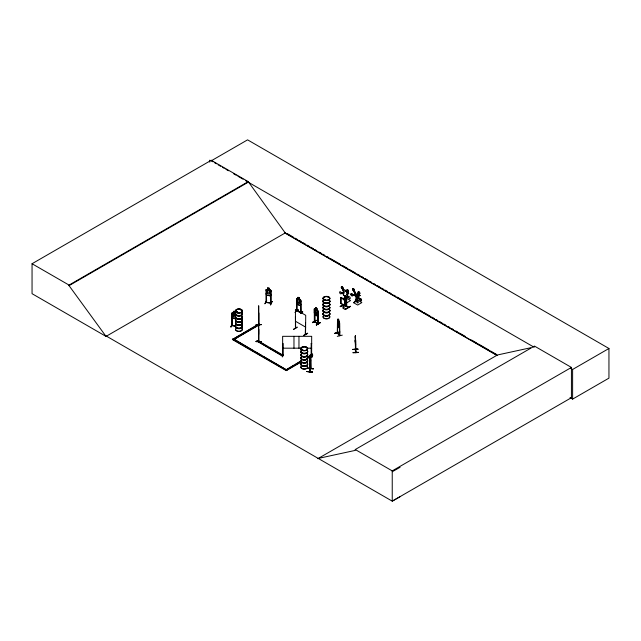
<?xml version="1.0" encoding="UTF-8"?>
<svg xmlns="http://www.w3.org/2000/svg" width="641" height="641" viewBox="0 0 641 641"><rect width="100%" height="100%" fill="white"/><g stroke="black" fill="none" stroke-linecap="round" stroke-linejoin="round"><path stroke-width="0.96" d="M258.668 334.37L258.668 305.733L258.627 341.589M344.658 295.381L344.441 297.849A1.21 0.705 59.5 0 0 344.209 299.211A1.21 0.705 59.5 0 0 345.539 299.964A1.21 0.705 59.5 0 0 345.307 298.337L345.203 295.805M345.82 299.107A1.21 0.705 59.5 0 0 345.411 298.281L345.307 295.741M355.835 299.772L355.731 299.836A1.21 0.705 59.5 0 0 355.499 301.198A1.21 0.705 59.5 0 0 356.829 301.943A1.21 0.705 59.5 0 0 356.596 300.325L356.596 296.11L355.947 295.749L359.849 299.427A1.21 0.705 59.5 0 0 361.019 300.797A1.21 0.705 59.5 0 0 361.428 299.587A1.21 0.705 59.5 0 0 360.114 298.634L356.676 295.549L356.476 296.142M355.378 341.669L355.579 344.858L355.555 343.768M337.27 332.855L337.27 332.423L337.727 332.679M337.43 333.128L337.679 326.173M310.589 359.825L310.548 361.596L310.661 359.833M343.929 293.762L341.3 293.466A1.21 0.705 59.5 0 1 340.131 293.514A1.21 0.705 59.5 0 1 339.722 291.847A1.21 0.705 59.5 0 1 341.028 292.376L343.624 293.009M352.502 294.443L352.43 294.299A1.21 0.705 59.5 0 0 351.116 293.762A1.21 0.705 59.5 0 0 351.524 295.437A1.21 0.705 59.5 0 0 352.694 295.389L352.59 295.453A1.21 0.705 59.5 0 1 351.42 295.501A1.21 0.705 59.5 0 1 351.012 293.826A1.21 0.705 59.5 0 1 352.318 294.355L356.308 295.012L354.265 290.645A1.21 0.705 59.5 0 0 353.64 288.939A1.21 0.705 59.5 0 0 352.566 289.227A1.21 0.705 59.5 0 0 353.52 290.814L356.059 295.91L355.859 295.092L352.398 294.499M306.919 371.54C323.625 372.862 295.549 370.778 312.311 371.78M312.247 372.181L306.919 371.508M355.435 342.695L355.499 342.046M309.571 363.679L310.268 356.244M309.891 371.443L310.845 368.198L310.532 368.479M310.853 368.679L310.653 356.781L310.805 368.92M309.771 371.275L310.869 368.214M355.619 352.165C354.289 341.773 356.7 359.785 355.515 349.513M309.491 362.806C309.675 365.867 309.106 355.819 310.54 355.723M310.228 356.396L310.228 354.938L309.675 358.415L309.739 371.708L310.22 356.965L309.867 360.635M355.25 336.573L355.571 339.001M293.418 329.538L297.28 327.11L293.442 329.346M258.852 312.944L258.884 325.107L258.852 324.338L232.411 339.522L258.836 323.897L259.589 324.699L233.909 339.522L259.589 324.33M258.66 340.852L258.611 341.541M258.852 329.426L258.852 341.605L258.852 340.852M237.595 312.031L236.609 312.183L237.611 312.207M237.05 312.215L237.138 311.822L237.563 312.271M241.008 310.156L240.896 309.739L241.192 310.076M302.76 349.794L302.953 349.97M306.382 347.718L306.118 347.486M325.011 299.836L324.723 299.291M328.697 297.336L328.136 297.424L328.585 297.208M328.48 297.28L328.44 297.528M337.567 319.995L337.495 325.82L339.305 328.008L339.602 326.822M360.01 298.698A1.21 0.705 59.5 0 1 361.324 299.651A1.21 0.705 59.5 0 1 360.907 300.861A1.21 0.705 59.5 0 1 359.737 299.491L356.372 296.206L356.572 295.613M258.884 324.675L258.635 324.346L258.884 325.051M308.089 368.303L313.481 368.775L308.145 368.11M309.523 371.62L310.653 368.647L310.661 355.923M318.128 314.947L317.696 316.213L314.691 314.515L314.338 312.816M318.176 314.979L317.736 316.189L314.739 314.491M309.932 356.035L310.276 355.034M309.932 356.524L310.156 355.435M309.595 363.952L310.54 361.572L309.667 363.96M265.983 293.634L266.512 295.18L270.526 295.886L271.111 294.54M232.29 313.81L231.818 313.737L232.29 313.81L232.29 325.668M241.873 325.772A3.389 1.955 0 0 1 239.373 328.697A3.389 1.955 0 0 1 235.656 326.245L231.818 325.596L231.85 312.856L232.395 312.415L235.231 312.928C236.593 310.845 232.218 310.236 233.62 312.688L232.755 313.04L232.755 315.765L233.62 317.063L235.231 317.303M235.287 312.888L235.303 311.398M232.202 323.937L230.8 327.006L232.178 323.969M232.435 323.777L231.056 326.99M231.81 325.051C232.186 326.205 231.193 324.883 232.346 325.243M231.882 325.051L232.306 325.259M314.298 312.84L314.298 308.93L314.747 308.609L318.128 311.085L318.176 323.849L314.29 321.662L314.507 321.133L314.867 321.814L314.827 309.932L314.346 309.803L314.691 310.004M314.435 321.566L318.313 323.777L317.92 311.694L317.792 323.673C318.801 322.535 316.975 323.577 314.867 321.502M294.948 312.528L296.038 311.462M298.145 310.004L296.871 310.837M282.513 353.832L282.32 356.989M270.486 290.044L265.999 289.692L266.007 302.472L271.079 303.353L271.127 290.589L269.364 289.812L269.42 288.314L267.714 288.009L269.42 288.314M266.023 290.469L266.496 290.549L266.552 302.416L266.544 301.967L265.983 302.44M269.348 289.844L270.198 290.477L270.198 293.201L269.348 294.219L267.754 293.939L266.896 292.625L266.896 289.9L267.714 289.468M266.512 295.18L270.542 295.854M270.51 289.996L271.127 290.589M270.598 291.391L270.638 303.289L270.598 291.391L271.071 291.471M266.448 300.805L264.861 303.818L266.704 300.797M271.127 302.905L266.039 302.296M271.127 302.792L271.071 303.329M270.358 304.547L271.976 301.55L270.406 304.755M270.358 304.787L271.984 301.566M270.646 304.844L271.952 301.534M235.551 312.936L232.25 318.008L235.616 318.833M324.723 299.804L324.642 299.355M301.991 350.042C302.744 348.8 302.512 350.683 302.36 349.561M344.097 291.351L343.039 288.586A1.21 0.705 59.5 0 0 342.454 286.896A1.21 0.705 59.5 0 0 341.381 287.176A1.21 0.705 59.5 0 0 342.334 288.77L344.089 292.296M353.632 290.846L355.675 295.213L356.204 295.076L354.329 290.565A1.21 0.705 59.5 0 0 353.744 288.875A1.21 0.705 59.5 0 0 352.67 289.163A1.21 0.705 59.5 0 0 353.624 290.75L353.744 290.782M339.77 335.179L339.345 335.387L339.562 323.497L339.802 335.572M339.77 335.612L337.47 332.839M282.577 355.066L283.186 355.066L282.577 354.954M283.074 355.515L283.13 343.528L282.641 343.64M311.254 355.098L311.742 355.066M311.742 355.499L311.63 354.922L311.133 355.194M295.653 328.529L295.445 316.59L295.501 328.432M305.372 334.362L305.541 322.415L305.388 334.394M358.239 294.387L359.994 295.381L358.087 296.503L356.092 295.06L358.215 292.761A1.21 0.705 59.5 0 1 358.792 291.727A1.21 0.705 59.5 0 1 359.865 293.225A1.21 0.705 59.5 0 1 358.912 293.738L358.808 293.802A1.21 0.705 59.5 0 0 359.761 293.29A1.21 0.705 59.5 0 0 358.688 291.791A1.21 0.705 59.5 0 0 358.103 292.825L358.271 292.905M356.62 295.797L358.8 293.642M358.479 293.963L358.696 294.339M339.77 335.147L339.626 335.692L339.602 322.928L337.503 319.947L337.294 332.919L339.602 335.66M298.009 297.32L298.057 298.842L297.336 299.026L297.336 301.751L298.057 303.225L299.403 303.786L300.124 302.921L299.491 297.897L298.009 297.32L298.041 298.746M296.575 310.404L296.599 298.666L298.089 298.818M296.679 299.451L296.679 310.316M296.559 302.6L297.007 304.243L300.405 305.669L300.933 304.395M297.047 298.418L300.421 299.748L300.933 300.477L300.933 313.225M300.485 312.055L300.597 301.094L300.998 313.104M297.007 304.243L300.405 305.573M300.998 301.262L300.485 301.182M296.839 311.021L298.185 309.811M296.903 311.077L298.185 310.06M300.885 312.776L300.805 313.217M300.669 313.185L302.616 311.678L301.31 312.928M301.366 312.92L302.648 311.903M301.55 313.032L302.808 311.975M265.983 289.724L267.77 289.532L267.714 288.009L267.69 289.5M324.474 299.635L324.955 299.579M296.607 298.73L297.079 298.394M282.633 355.386L283.13 355.362M311.205 354.946L311.254 355.515M282.689 354.922L282.697 355.531L282.633 336.325L311.686 336.325L311.63 355.515M343.792 290.413L342.975 288.666A1.21 0.705 59.5 0 0 342.35 286.96A1.21 0.705 59.5 0 0 341.276 287.24A1.21 0.705 59.5 0 0 342.23 288.835L342.446 288.803M341.108 292.52L343.728 292.945M315.62 315.035L315.62 307.648L316.894 308.369L316.894 309.827M314.298 308.93L314.362 321.702M316.854 308.393L315.58 307.672M347.021 292.312L347.598 291.967L346.733 291.479M317.68 310.316L318.128 311.085M347.021 293.362L347.815 292.889M346.797 294.515L348.704 293.394L346.949 292.4M346.797 294.828L348.704 293.394M348.448 297.504L347.206 296.046M356.075 294.628L357.349 294.187M358.311 294.291L358.888 293.947L357.446 293.802L358.311 294.291L358.311 295.341L356.492 294.363M356.172 295.998L356.276 296.43M357.077 294.019L357.942 294.507L357.942 295.557L357.358 295.902L357.358 294.852L358.023 294.507L358.888 294.996L358.888 293.947M358.311 295.341L359.104 294.876M346.42 303.073L350.547 300.573L346.332 298.193M356.765 296.062L358.087 296.807L359.994 295.381M357.622 300.172L353.495 302.672L357.71 305.052L361.836 302.56L357.622 300.172L353.495 302.672M318.273 311.895L317.792 311.774M312.455 322.719L316.285 320.236L312.455 322.479M317.88 323.216L314.555 321.59M318.273 323.737L317.808 323.665M316.334 324.683C328.496 318.024 308.265 329.562 320.188 322.487M316.334 324.931L320.188 322.647M303.762 335.323L307.696 333.376M106.502 336.18L106.086 336.429L32.05 293.682L32.05 263.731L211.242 160.274L248.235 181.627L285.229 232.939L497.031 355.226M211.242 160.274L211.242 160.827L247.578 139.85L608.95 348.488L608.95 378.134L572.613 399.111L570.017 397.604M32.05 263.731L69.044 285.085L248.235 181.627M400.08 496.679L392.236 501.15L106.454 336.156L106.029 336.397L69.044 285.638L248.235 182.18M106.029 336.397L285.646 232.699M343.392 289.187L347.326 291.367L347.246 297.336L343.392 295.116L343.392 289.187L343.472 295.068L347.326 297.296M256.921 340.996L257.674 340.563L283.346 355.386L282.593 356.188L256.921 340.996L282.593 355.819L283.346 355.386M256.921 341.365L257.674 340.932L259.381 341.917M345.523 291.166L346.324 290.71L346.645 291.695M345.892 291.383L346.701 290.926M347.326 291.367L347.246 297.336M340.876 297.48L344.802 299.659L344.722 305.637L340.876 303.409L340.876 297.48L344.802 299.659M342.999 299.467L343.8 299.002L344.121 299.988M343.376 299.684L344.177 299.219M340.876 303.409L348.351 307.319M340.179 306.358L345.531 303.514L340.179 306.606M340.379 306.702L343.648 304.852M345.523 305.284L346.324 304.82L346.701 305.036L345.523 305.284L345.523 306.021L346.701 305.781L346.645 296.887M345.106 309.202C356.909 302.832 346.132 308.722 345.315 309.571M345.106 309.443L350.451 306.358M300.829 360.987L286.279 369.761L293.979 365.314M307.672 357.037L311.951 354.561L312.704 354.994L307.568 358.335M295.693 364.32L300.829 361.356M307.672 357.406L310.244 355.923M232.411 339.153L286.279 370.25L300.717 361.917M307.568 357.958L312.704 354.994M232.411 339.522L286.279 370.626L300.717 362.285M317.84 458.684L497.456 354.978L530.548 347.783M318.257 458.435L355.25 450.391L355.25 449.533L534.442 346.076L571.435 367.429L571.435 397.692L392.236 501.15L392.236 470.887L571.435 367.429M534.442 346.933L534.025 347.182L245.655 180.69M570.899 368.471L572.613 369.464L608.95 348.488M392.236 471.752L400.08 467.281M355.491 349.762L355.266 336.765M237.482 312.335L236.785 312.335M324.803 299.788L324.923 299.379M324.987 299.772L324.266 299.836M302.792 350.042L302.023 349.698L302.448 350.082M231.866 325.492L235.672 326.061M355.835 352.574L355.771 340.411M338.031 319.122L338.857 320.035L339.161 322.479L338.777 325.908L337.671 323.409L338.031 319.122L338.857 320.035M338.031 320.58L338.079 319.106M338.801 321.51L339.626 322.944M337.495 325.82L339.305 328.008M334.77 333.352L339.81 331.902M334.866 333.44L339.794 332.07L334.778 333.336M342.294 335.139L337.286 336.357M315.62 309.202L314.979 309.331L314.979 312.055L315.62 313.577L316.814 314.25L317.447 313.449L317.447 310.725L316.814 309.875M311.246 355.354L311.742 355.386M310.22 356.484L309.867 361.796L309.675 361.139M314.667 321.437L314.29 321.229M314.667 321.87L314.827 309.932M355.33 340.563L355.435 341.525L355.386 335.812L355.491 349.802M355.443 338.304L355.499 339.321M355.619 339.842L355.515 338.969L355.619 352.598M355.21 340.675L355.515 344.866M352.622 349.377L358.079 349.105L352.638 349.553M352.638 349.481L358.071 349.265M352.991 352.47L358.431 352.286M358.431 352.502L353.015 352.854M357.99 302.816L357.446 302.512L357.99 302.816L357.982 297.136M261.48 324.506L256.039 324.779L261.48 324.57M256.031 324.707L261.48 324.675M256.039 341.365L261.488 341.765L256.039 341.413M311.189 343.528L311.686 343.64L311.189 343.528L311.133 355.499L311.686 355.499M311.726 353.872L312.063 357.013L311.726 353.624M283.13 355.499L282.697 355.515M282.633 348.183L301.903 348.183M306.791 348.183L311.686 348.183M266.087 301.887L266.448 301.951M344.658 297.801L344.546 297.793A1.21 0.705 59.5 0 0 344.457 299.379A1.21 0.705 59.5 0 0 345.82 299.619M308.097 368.222L313.433 368.871M309.851 355.947L309.907 357.414M309.475 358.928L309.555 371.692M339.61 334.947L337.703 332.815M235.632 318.785L232.363 318.329L231.85 316.766L232.427 318.257M235.624 325.86L232.346 325.364L235.672 325.756A3.389 1.955 0 0 0 239.373 328.144A3.389 1.955 0 0 0 241.873 325.227M314.467 321.558L314.475 309.731M352.598 295.325L356.059 295.91M341.308 293.338L343.824 293.826M311.734 353.624L311.758 357.013M311.999 353.84L312.063 357.005M298.057 297.384L299.403 297.953M300.421 299.748L299.443 299.379L299.491 297.897M297.985 311.542L300.557 312.624M305.541 334.281L305.717 315.316L295.445 309.387L295.453 328.641L295.485 316.766M358.672 294.94L359.994 295.685M357.077 295.068L357.942 295.557M346.733 292.528L347.598 293.017L347.598 291.967M347.382 292.953L348.704 293.706M315.62 309.691L316.814 310.364M315.62 312.415L316.814 313.088M316.085 320.34L312.431 322.479M211.242 160.827L212.964 161.82M214.687 162.814L216.41 163.808M218.124 164.801L220.704 166.291M222.427 167.285L224.15 168.279M225.872 169.272L228.452 170.762M233.612 173.743L236.192 175.233M237.915 176.227L243.075 179.2M287.376 233.693L293.426 237.186M295.156 238.188L297.753 239.686M299.475 240.679L301.206 241.681M302.937 242.675L305.533 244.173M307.263 245.174L308.986 246.176M310.717 247.17L313.313 248.668M315.043 249.67L316.766 250.663M319.362 252.161L321.093 253.163M322.824 254.156L324.546 255.158M327.142 256.656L328.873 257.65M330.604 258.652L340.115 264.14M342.703 265.638L347.895 268.635M349.617 269.629L355.675 273.122M357.398 274.124L359.994 275.622M361.724 276.616L363.455 277.617M365.186 278.619L367.774 280.109M369.504 281.111L371.235 282.112M373.823 283.602L375.554 284.604M377.285 285.606L379.881 287.104M381.611 288.097L383.334 289.099M385.065 290.093L387.661 291.591M389.391 292.592L391.114 293.586M393.71 295.084L395.441 296.086M397.172 297.079L403.221 300.573M404.952 301.574L414.463 307.063M416.185 308.065L422.243 311.558M423.965 312.552L430.023 316.053M431.746 317.047L434.342 318.545M436.072 319.547L437.803 320.54M439.534 321.542L442.122 323.04M443.852 324.034L445.583 325.035M448.171 326.533L449.902 327.527M451.633 328.529L453.363 329.522M455.959 331.02L457.682 332.022M459.413 333.016L465.462 336.517M471.52 340.01L476.704 342.999M478.434 344.001L488.811 349.986M490.533 350.988L496.591 354.481M284.66 232.859L497.16 355.547M346.701 305.781L345.523 306.021L345.571 296.142M344.65 304.932L348.568 307.448L344.433 305.06M295.445 321.245L305.717 327.174M258.836 324.274L259.589 324.699M312.704 355.37L311.951 354.561M261.095 342.911L267.081 346.364M268.795 347.358L283.346 355.755M253.684 350.939L233.164 338.72L287.024 370.194M255.39 351.925L261.376 355.386M263.082 356.372L269.068 359.825M270.782 360.811L286.174 369.697M355.25 449.533L392.236 470.887M347.302 295.517L348.824 296.655A1.21 0.705 59.5 0 1 350.138 297.608A1.21 0.705 59.5 0 1 349.73 298.818A1.21 0.705 59.5 0 1 348.56 297.44L348.544 297.304M347.101 296.11L348.44 297.368M338.184 319.603L338.648 320.644L338.184 320.083M337.559 319.931L338.111 320.644M337.511 321.285L337.535 333.168M356.196 294.996L356.725 295.733M300.389 299.772L300.901 300.501M342.342 288.867L343.977 292.36M316.55 325.043L320.155 322.447M296.647 302.584L297.079 304.179M355.322 335.812L355.418 337.414M355.274 340.05L355.33 341.733M572.613 369.464L572.613 399.111M357.446 297.136L357.454 302.824M355.947 295.749L355.843 299.844M346.324 290.71L346.324 291.511M345.892 296.326L345.892 306.238M344.722 299.708L344.722 305.637M344.554 295.445L344.554 297.865M344.121 305.18L344.121 309.13M343.8 299.002L343.8 299.804M343.376 304.619L343.376 308.577M343.055 304.435L343.055 308.385M340.956 297.432L340.956 303.361M339.546 322.944L339.546 326.838M317.92 311.694L317.984 323.561M316.814 308.417L316.814 315.709M315.66 307.72L315.66 309.178M300.597 301.094L300.597 312.952M298.962 336.325L298.962 348.183M297.079 299.619L296.967 310.573M293.971 336.325L293.971 348.183M232.338 313.697L232.346 325.676M209.791 160.162L209.791 162.125M69.044 285.085L69.044 285.638M356.003 296.038A1.058 0.617 59.5 0 1 355.843 295.813M355.995 294.531A1.058 0.617 59.5 0 1 357.029 295.429A1.058 0.617 59.5 0 1 356.757 296.463M307.504 357.189A3.373 1.947 0 0 1 304.243 359.641A3.373 1.947 0 0 1 300.982 357.189M307.52 351.356A3.389 1.955 0 0 1 304.243 353.816A3.389 1.955 0 0 1 300.974 351.356M307.528 350.803A3.397 1.963 0 0 1 304.243 353.279A3.397 1.963 0 0 1 300.966 350.803M307.52 354.625A3.389 1.955 0 0 1 304.243 357.093A3.389 1.955 0 0 1 300.974 354.625M307.231 353.952A3.445 1.987 0 0 1 304.691 356.917A3.445 1.987 0 0 1 300.917 354.433M307.231 353.784A3.445 1.987 0 0 1 304.691 356.749A3.445 1.987 0 0 1 300.917 354.265M307.528 354.08A3.397 1.963 0 0 1 304.243 356.548A3.397 1.963 0 0 1 300.966 354.08M307.231 350.675A3.445 1.987 0 0 1 304.691 353.648A3.445 1.987 0 0 1 300.917 351.156M307.231 350.507A3.445 1.987 0 0 1 304.691 353.479A3.445 1.987 0 0 1 300.917 350.988M307.191 356.925A3.405 1.963 0 0 1 304.691 359.849A3.405 1.963 0 0 1 300.958 357.398M307.512 357.678A3.381 1.955 0 0 1 304.243 360.138A3.381 1.955 0 0 1 300.974 357.678M307.512 366.508A3.381 1.955 0 0 1 304.243 368.968A3.381 1.955 0 0 1 300.974 366.508M307.191 357.029A3.405 1.963 0 0 1 304.691 359.954A3.405 1.963 0 0 1 300.958 357.502M307.52 360.683A3.389 1.955 0 0 1 304.243 363.143A3.389 1.955 0 0 1 300.974 360.683M307.528 360.13A3.397 1.963 0 0 1 304.243 362.606A3.397 1.963 0 0 1 300.966 360.13M307.52 363.952A3.389 1.955 0 0 1 304.243 366.42A3.389 1.955 0 0 1 300.974 363.952M307.231 363.279A3.445 1.987 0 0 1 304.691 366.243A3.445 1.987 0 0 1 300.917 363.759M307.231 363.11A3.445 1.987 0 0 1 304.691 366.075A3.445 1.987 0 0 1 300.917 363.591M307.52 363.407A3.389 1.955 0 0 1 304.243 365.867A3.389 1.955 0 0 1 300.974 363.407M307.231 360.002A3.445 1.987 0 0 1 304.691 362.974A3.445 1.987 0 0 1 300.917 360.482M307.231 359.833A3.445 1.987 0 0 1 304.691 362.806A3.445 1.987 0 0 1 300.917 360.314M307.191 366.227A3.397 1.963 0 0 1 304.691 369.152A3.397 1.963 0 0 1 300.966 366.7M241.873 313.177A3.389 1.955 0 0 1 239.373 316.093A3.389 1.955 0 0 1 235.656 313.649M241.873 312.624A3.397 1.963 0 0 1 239.381 315.548A3.397 1.963 0 0 1 235.656 313.096M241.873 316.446A3.389 1.955 0 0 1 239.373 319.37A3.389 1.955 0 0 1 235.656 316.918M241.913 316.245A3.445 1.987 0 0 1 239.381 319.21A3.445 1.987 0 0 1 235.608 316.726M241.913 316.077A3.445 1.987 0 0 1 239.381 319.042A3.445 1.987 0 0 1 235.608 316.558M241.913 312.968A3.445 1.987 0 0 1 239.381 315.941A3.445 1.987 0 0 1 235.608 313.449M241.913 312.8A3.445 1.987 0 0 1 239.381 315.773A3.445 1.987 0 0 1 235.608 313.281M241.873 315.901A3.389 1.955 0 0 1 239.373 318.817A3.389 1.955 0 0 1 235.656 316.374M241.873 319.186A3.397 1.963 0 0 1 239.381 322.111A3.397 1.963 0 0 1 235.656 319.659M241.857 319.01A3.373 1.947 0 0 1 239.373 321.918A3.373 1.947 0 0 1 235.672 319.482M241.881 319.314A3.405 1.963 0 0 1 239.381 322.247A3.405 1.963 0 0 1 235.648 319.787M241.873 321.95A3.397 1.963 0 0 1 239.381 324.875A3.397 1.963 0 0 1 235.656 322.423M241.913 325.572A3.445 1.987 0 0 1 239.381 328.537A3.445 1.987 0 0 1 235.608 326.053M241.913 325.404A3.445 1.987 0 0 1 239.381 328.368A3.445 1.987 0 0 1 235.608 325.884M241.913 322.295A3.445 1.987 0 0 1 239.381 325.267A3.445 1.987 0 0 1 235.608 322.776M241.913 322.127A3.445 1.987 0 0 1 239.381 325.099A3.445 1.987 0 0 1 235.608 322.607M241.873 322.503A3.389 1.955 0 0 1 239.373 325.42A3.389 1.955 0 0 1 235.656 322.976M241.873 328.512A3.397 1.963 0 0 1 239.381 331.437A3.397 1.963 0 0 1 235.656 328.985M241.857 328.336A3.373 1.947 0 0 1 239.373 331.245A3.373 1.947 0 0 1 235.672 328.809M241.865 319.498A3.381 1.955 0 0 1 239.806 322.359A3.381 1.955 0 0 1 235.551 320.476M329.762 304.163A3.445 1.987 0 0 1 325.989 306.646A3.445 1.987 0 0 1 323.457 303.682M329.714 304.355A3.389 1.955 0 0 1 325.997 306.807A3.389 1.955 0 0 1 323.505 303.882M329.819 307.416A3.373 1.947 0 0 1 325.564 309.299A3.373 1.947 0 0 1 323.513 306.446M323.505 306.622A3.389 1.955 0 0 0 325.997 309.539A3.397 1.963 0 0 0 329.722 307.111A3.389 1.955 0 0 1 325.997 309.539A3.397 1.963 0 0 1 323.497 306.638M329.762 300.885A3.445 1.987 0 0 1 325.989 303.377A3.445 1.987 0 0 1 323.457 300.405M329.714 303.81A3.389 1.955 0 0 1 325.997 306.254A3.389 1.955 0 0 1 323.505 303.337M329.722 301.086A3.397 1.963 0 0 1 325.997 303.538A3.397 1.963 0 0 1 323.497 300.613M329.762 303.994A3.445 1.987 0 0 1 325.989 306.478A3.445 1.987 0 0 1 323.457 303.514M329.762 300.717A3.445 1.987 0 0 1 325.989 303.209A3.445 1.987 0 0 1 323.457 300.236M329.722 300.533A3.397 1.963 0 0 1 325.997 302.985A3.397 1.963 0 0 1 323.497 300.06M329.762 313.489A3.445 1.987 0 0 1 325.989 315.973A3.445 1.987 0 0 1 323.457 313.008M329.714 313.681A3.389 1.955 0 0 1 325.997 316.133A3.389 1.955 0 0 1 323.505 313.209M329.698 316.237A3.373 1.947 0 0 1 325.997 318.681A3.373 1.947 0 0 1 323.513 315.773M329.827 307.904A3.389 1.955 0 0 1 325.564 309.795A3.389 1.955 0 0 1 323.505 306.927M329.714 316.422A3.389 1.955 0 0 1 325.997 318.865A3.389 1.955 0 0 1 323.505 315.949M329.762 310.212A3.445 1.987 0 0 1 325.989 312.704A3.445 1.987 0 0 1 323.457 309.731M329.714 313.137A3.389 1.955 0 0 1 325.997 315.58A3.389 1.955 0 0 1 323.505 312.664M329.722 310.412A3.397 1.963 0 0 1 325.997 312.864A3.397 1.963 0 0 1 323.497 309.94M329.762 313.321A3.445 1.987 0 0 1 325.989 315.805A3.445 1.987 0 0 1 323.457 312.84M329.762 310.044A3.445 1.987 0 0 1 325.989 312.536A3.445 1.987 0 0 1 323.457 309.563M329.722 309.859A3.397 1.963 0 0 1 325.997 312.311A3.397 1.963 0 0 1 323.497 309.387M347.174 292.016L347.438 292.352L347.174 292.016M346.981 290.926L346.813 290.838A1.21 0.705 59.5 0 1 347.398 289.804A1.21 0.705 59.5 0 1 348.472 291.302A1.21 0.705 59.5 0 1 347.518 291.815L347.622 291.751A1.21 0.705 59.5 0 0 348.576 291.238A1.21 0.705 59.5 0 0 347.502 289.748A1.21 0.705 59.5 0 0 346.925 290.782L346.981 290.926M307.6 333.256L303.778 335.523L307.6 333.256M261.48 341.557L256.039 341.613L261.48 341.581M234.943 311.67L233.909 311.51L233.909 311.999L234.943 312.151L234.943 311.67M235.231 313.417L233.62 313.169L233.62 315.893L235.231 316.141L235.231 313.417M269.06 288.578L268.034 288.394L268.034 288.883L269.06 289.067L269.06 288.578M269.348 290.333L267.754 290.053L267.754 292.769L269.348 293.057L269.348 290.333M299.163 298.097L298.297 297.728L299.163 298.578L299.163 298.097M299.403 299.9L298.057 299.331L298.057 302.055L299.403 302.624L299.403 299.9M316.598 308.537L315.829 308.105L316.598 309.026L316.598 308.537M338.777 322.014L338.055 321.149L338.055 323.873L338.777 324.739L338.777 322.014M355.354 295.229A1.058 0.617 59.5 0 0 356.492 296.615A1.058 0.617 59.5 0 0 356.484 295.108A1.058 0.617 59.5 0 0 355.354 295.229M302.552 350.258A3.389 1.955 0 0 0 307.632 348.568A3.389 1.955 0 0 0 302.552 346.869A3.389 1.955 0 0 0 302.552 350.258M302.552 350.547A3.381 1.955 0 0 0 307.632 348.856A3.381 1.955 0 0 0 302.552 347.166A3.381 1.955 0 0 0 302.552 350.547M302.544 350.387A3.405 1.963 0 0 0 307.648 348.68A3.405 1.963 0 0 0 302.544 346.981A3.405 1.963 0 0 0 302.544 350.387M237.242 312.56A3.381 1.955 0 0 0 242.314 310.869A3.381 1.955 0 0 0 237.242 309.17A3.381 1.955 0 0 0 237.242 312.56M237.242 312.84A3.381 1.955 0 0 0 242.314 311.149A3.381 1.955 0 0 0 237.242 309.459A3.381 1.955 0 0 0 237.242 312.84M236.529 312.359A3.405 1.963 0 0 0 242.218 311.478A3.405 1.963 0 0 0 238.051 309.074A3.405 1.963 0 0 0 236.529 312.359M324.739 299.996A3.397 1.963 0 0 0 329.835 298.297A3.397 1.963 0 0 0 324.739 296.599A3.397 1.963 0 0 0 324.739 299.996M324.747 300.276A3.389 1.955 0 0 0 329.827 298.578A3.389 1.955 0 0 0 324.747 296.887A3.389 1.955 0 0 0 324.747 300.276M324.034 299.804A3.405 1.963 0 0 0 329.722 298.922A3.405 1.963 0 0 0 325.556 296.511A3.405 1.963 0 0 0 324.034 299.804"/></g></svg>
